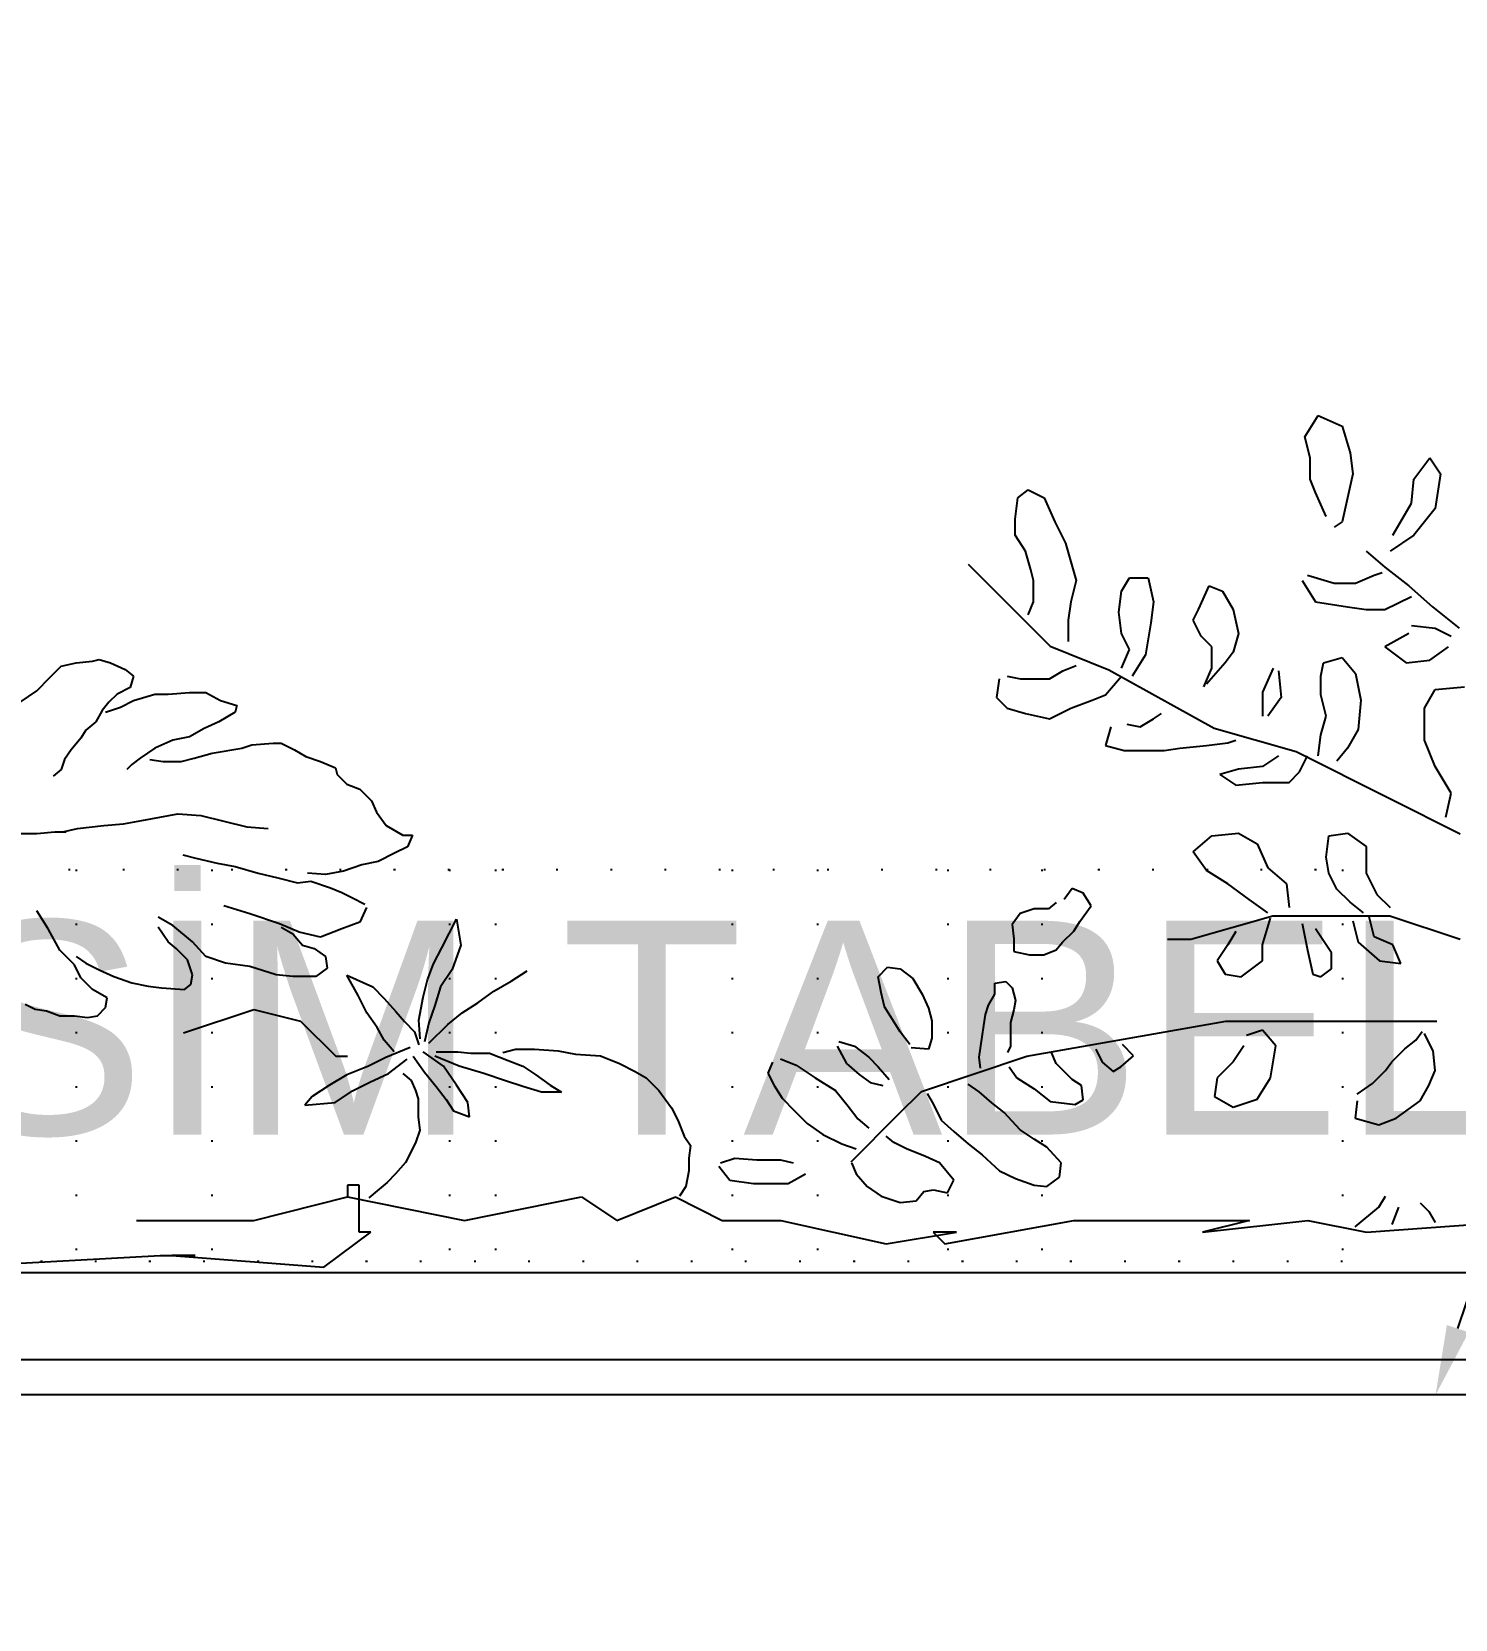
# Model space of a CAD drawing. Header units: millimetres. Extents: x 7687 to 15428, y -715 to 4028.
# Drawn here: x 9467 to 9548.5, y 528.4 to 619.3 of the extents above; entities that cross this region are included whole.
import ezdxf
from ezdxf import colors
from ezdxf.entities.mleader import LeaderData, LeaderLine
from ezdxf.math import Vec2, Vec3

# ---------------------------------------------------------------- set-up
doc = ezdxf.new("R2010")
doc.units = ezdxf.units.MM
doc.linetypes.add('14.022_CEKIRDEKLER_SAFTLAR_+51.00$0$ACAD_ISO07W100', pattern=[3, 0, -3])
doc.linetypes.add('CONTINUA', pattern=[0])
doc.layers.add('0-MOBIL', color=3, linetype='CONTINUA')
doc.layers.add('YAZI', color=121, linetype='Continuous')
doc.layers.add('yazı', color=7, linetype='Continuous', lineweight=20)
doc.styles.add('ROMANC', font='arial.ttf')
doc.styles.get("Standard").update_dxf_attribs({"font": 'arial.ttf'})

# ---------------------------------------------------------------- blocks, each defined once
blk = doc.blocks.new('fdgfff')
at = {"color": 67, "true_color": 0x727430}
for p, q in [((50513.8366, 5720.8393), (50513.8476, 5720.8569)), ((50513.8476, 5720.8569), (50513.8673, 5720.8481)), ((50513.841, 5720.8218), (50513.8366, 5720.8393)), ((50513.8673, 5720.8481), (50513.8739, 5720.8261)), ((50513.8739, 5720.8261), (50513.8761, 5720.8086)), ((50513.841, 5720.8042), (50513.841, 5720.8218)), ((50513.9265, 5720.8042), (50513.9397, 5720.8218)), ((50513.9397, 5720.8218), (50513.9485, 5720.8086)), ((50513.8454, 5720.7932), (50513.841, 5720.8042)), ((50513.8761, 5720.8086), (50513.8717, 5720.7888)), ((50513.9244, 5720.7844), (50513.9265, 5720.8042)), ((50513.9485, 5720.8086), (50513.9441, 5720.7801)), ((50513.5976, 5720.7713), (50513.5998, 5720.7888)), ((50513.5998, 5720.7888), (50513.6085, 5720.7954)), ((50513.6085, 5720.7954), (50513.6217, 5720.7888)), ((50513.6217, 5720.7888), (50513.6305, 5720.7691)), ((50513.8542, 5720.7735), (50513.8454, 5720.7932)), ((50513.8717, 5720.7888), (50513.8673, 5720.7691)), ((50513.909, 5720.7581), (50513.9244, 5720.7844)), ((50513.9441, 5720.7801), (50513.9265, 5720.7581)), ((50513.5976, 5720.7581), (50513.5976, 5720.7713)), ((50513.6305, 5720.7691), (50513.6392, 5720.7515)), ((50513.8673, 5720.7691), (50513.8607, 5720.7647)), ((50513.6063, 5720.7449), (50513.5976, 5720.7581)), ((50513.6392, 5720.7515), (50513.6436, 5720.7362)), ((50513.9265, 5720.7581), (50513.9068, 5720.7449)), ((50513.559, 5720.7341), (50513.6266, 5720.6665)), ((50513.6107, 5720.7296), (50513.6063, 5720.7449)), ((50513.6436, 5720.7362), (50513.648, 5720.7208)), ((50513.8871, 5720.7449), (50513.9024, 5720.7318)), ((50513.6129, 5720.7208), (50513.6107, 5720.7296)), ((50513.6129, 5720.7032), (50513.6129, 5720.7208)), ((50513.648, 5720.7208), (50513.6436, 5720.7032)), ((50513.6853, 5720.712), (50513.6919, 5720.723)), ((50513.6919, 5720.723), (50513.7072, 5720.723)), ((50513.7072, 5720.723), (50513.7116, 5720.7032)), ((50513.8344, 5720.7208), (50513.8454, 5720.7032)), ((50513.8388, 5720.7252), (50513.8607, 5720.7186)), ((50513.8783, 5720.7186), (50513.8936, 5720.7252)), ((50513.8936, 5720.7252), (50513.9002, 5720.7274)), ((50513.9024, 5720.7318), (50513.9222, 5720.7164)), ((50513.6831, 5720.6945), (50513.6853, 5720.712)), ((50513.7489, 5720.6967), (50513.7577, 5720.7164)), ((50513.7577, 5720.7164), (50513.7686, 5720.712)), ((50513.7686, 5720.712), (50513.7774, 5720.6967)), ((50513.8607, 5720.7186), (50513.8783, 5720.7186)), ((50513.9024, 5720.6967), (50513.9244, 5720.7076)), ((50513.9222, 5720.7164), (50513.9419, 5720.6989)), ((50513.6085, 5720.6923), (50513.6129, 5720.7032)), ((50513.6436, 5720.7032), (50513.6414, 5720.6879)), ((50513.6853, 5720.6769), (50513.6831, 5720.6945)), ((50513.7116, 5720.7032), (50513.7094, 5720.6857)), ((50513.7445, 5720.6879), (50513.7489, 5720.6967)), ((50513.7774, 5720.6967), (50513.7818, 5720.6769)), ((50513.8454, 5720.7032), (50513.8717, 5720.6989)), ((50513.8717, 5720.6989), (50513.8871, 5720.6967)), ((50513.8871, 5720.6967), (50513.9024, 5720.6967)), ((50513.9419, 5720.6989), (50513.9638, 5720.6813)), ((50513.6414, 5720.6879), (50513.6414, 5720.6703)), ((50513.7094, 5720.6857), (50513.705, 5720.6594)), ((50513.7511, 5720.6747), (50513.7445, 5720.6879)), ((50513.9244, 5720.6835), (50513.9441, 5720.6813)), ((50513.9441, 5720.6813), (50513.9572, 5720.6747)), ((50513.6919, 5720.6637), (50513.6853, 5720.6769)), ((50513.7599, 5720.6659), (50513.7511, 5720.6747)), ((50513.7818, 5720.6769), (50513.7774, 5720.6616)), ((50513.9222, 5720.6769), (50513.9024, 5720.6659)), ((50512.8368, 5720.6541), (50512.8422, 5720.6555)), ((50512.8422, 5720.6555), (50512.8517, 5720.6528)), ((50513.6266, 5720.6665), (50513.6749, 5720.6471)), ((50513.6853, 5720.6484), (50513.6919, 5720.6637)), ((50513.705, 5720.6594), (50513.6941, 5720.6418)), ((50513.7599, 5720.6484), (50513.7599, 5720.6659)), ((50513.7774, 5720.6616), (50513.7708, 5720.6528)), ((50513.852, 5720.6528), (50513.8673, 5720.6572)), ((50513.8673, 5720.6572), (50513.8783, 5720.644)), ((50513.9024, 5720.6659), (50513.92, 5720.6528)), ((50513.92, 5720.6528), (50513.9397, 5720.655)), ((50513.9397, 5720.655), (50513.9551, 5720.6659)), ((50512.8016, 5720.6406), (50512.8111, 5720.6501)), ((50512.8111, 5720.6501), (50512.8233, 5720.6528)), ((50512.8233, 5720.6528), (50512.8368, 5720.6541)), ((50512.8517, 5720.6528), (50512.8639, 5720.6474)), ((50512.8639, 5720.6474), (50512.8707, 5720.6419)), ((50512.8707, 5720.6419), (50512.8679, 5720.6325)), ((50513.591, 5720.6418), (50513.602, 5720.6396)), ((50513.6261, 5720.6396), (50513.637, 5720.6462)), ((50513.637, 5720.6462), (50513.648, 5720.6506)), ((50513.6721, 5720.6264), (50513.6853, 5720.6418)), ((50513.6749, 5720.6471), (50513.7618, 5720.5988)), ((50513.7533, 5720.633), (50513.7599, 5720.6484)), ((50513.7708, 5720.6528), (50513.7555, 5720.6352)), ((50513.8103, 5720.6484), (50513.8015, 5720.6286)), ((50513.8147, 5720.6462), (50513.8169, 5720.6242)), ((50513.8498, 5720.6418), (50513.852, 5720.6528)), ((50513.8498, 5720.6264), (50513.8498, 5720.6418)), ((50513.8783, 5720.644), (50513.8827, 5720.622)), ((50512.7773, 5720.6203), (50512.7908, 5720.6298)), ((50512.7908, 5720.6298), (50512.8016, 5720.6406)), ((50512.8679, 5720.6325), (50512.8571, 5720.627)), ((50512.8991, 5720.627), (50512.9167, 5720.6284)), ((50512.9167, 5720.6284), (50512.9302, 5720.6284)), ((50512.9302, 5720.6284), (50512.9424, 5720.6216)), ((50513.5844, 5720.6396), (50513.5822, 5720.6242)), ((50513.602, 5720.6396), (50513.6151, 5720.6396)), ((50513.6151, 5720.6396), (50513.6261, 5720.6396)), ((50513.8015, 5720.6286), (50513.8015, 5720.6089)), ((50513.9353, 5720.6155), (50513.9441, 5720.6308)), ((50513.9441, 5720.6308), (50513.9682, 5720.633)), ((50512.8504, 5720.6203), (50512.8449, 5720.6135)), ((50512.8476, 5720.6121), (50512.8598, 5720.6162)), ((50512.8571, 5720.627), (50512.8504, 5720.6203)), ((50512.8598, 5720.6162), (50512.8707, 5720.6216)), ((50512.8707, 5720.6216), (50512.8882, 5720.627)), ((50512.8882, 5720.627), (50512.8991, 5720.627)), ((50512.9424, 5720.6216), (50512.9559, 5720.6176)), ((50512.9559, 5720.6176), (50512.9546, 5720.6121)), ((50513.5822, 5720.6242), (50513.591, 5720.6155)), ((50513.591, 5720.6155), (50513.6063, 5720.6111)), ((50513.6261, 5720.6067), (50513.6436, 5720.6155)), ((50513.6436, 5720.6155), (50513.6612, 5720.622)), ((50513.6612, 5720.622), (50513.6721, 5720.6264)), ((50513.8169, 5720.6242), (50513.8059, 5720.6089)), ((50513.8542, 5720.6089), (50513.8498, 5720.6264)), ((50513.8827, 5720.622), (50513.8805, 5720.5979)), ((50513.9353, 5720.5891), (50513.9353, 5720.6155)), ((50512.8395, 5720.604), (50512.8314, 5720.5973)), ((50512.8449, 5720.6135), (50512.8395, 5720.604)), ((50512.941, 5720.604), (50512.9288, 5720.5986)), ((50512.9546, 5720.6121), (50512.941, 5720.604)), ((50513.6063, 5720.6111), (50513.6261, 5720.6067)), ((50513.6897, 5720.6023), (50513.7006, 5720.6001)), ((50513.7006, 5720.6001), (50513.7116, 5720.6067)), ((50513.7116, 5720.6067), (50513.7182, 5720.6111)), ((50513.8498, 5720.5935), (50513.8542, 5720.6089)), ((50512.8273, 5720.5905), (50512.8192, 5720.581)), ((50512.8314, 5720.5973), (50512.8273, 5720.5905)), ((50512.9031, 5720.5891), (50512.8882, 5720.5824)), ((50512.9167, 5720.5918), (50512.9031, 5720.5891)), ((50512.9288, 5720.5986), (50512.9167, 5720.5918)), ((50513.6765, 5720.6001), (50513.6721, 5720.5847)), ((50513.7618, 5720.5988), (50513.8294, 5720.5795)), ((50513.773, 5720.5869), (50513.7796, 5720.5891)), ((50513.8476, 5720.576), (50513.8498, 5720.5935)), ((50513.8805, 5720.5979), (50513.8717, 5720.5825)), ((50513.9441, 5720.5672), (50513.9353, 5720.5891)), ((50512.8192, 5720.581), (50512.8138, 5720.5729)), ((50512.8882, 5720.5824), (50512.8761, 5720.5742)), ((50512.9207, 5720.5742), (50512.9356, 5720.5783)), ((50512.9356, 5720.5783), (50512.96, 5720.5824)), ((50512.96, 5720.5824), (50512.9681, 5720.5851)), ((50512.9681, 5720.5851), (50512.9857, 5720.5864)), ((50512.9857, 5720.5864), (50512.9924, 5720.5864)), ((50512.9924, 5720.5864), (50513.0033, 5720.581)), ((50513.0033, 5720.581), (50513.0127, 5720.5756)), ((50513.6721, 5720.5847), (50513.6875, 5720.5804)), ((50513.6875, 5720.5804), (50513.7028, 5720.5804)), ((50513.7028, 5720.5804), (50513.7204, 5720.5804)), ((50513.7204, 5720.5804), (50513.7335, 5720.5825)), ((50513.7335, 5720.5825), (50513.7555, 5720.5847)), ((50513.7555, 5720.5847), (50513.773, 5720.5869)), ((50513.8147, 5720.576), (50513.8015, 5720.5672)), ((50513.8294, 5720.5795), (50513.9067, 5720.5408)), ((50513.8322, 5720.5628), (50513.8388, 5720.576)), ((50513.8717, 5720.5825), (50513.8629, 5720.5716)), ((50512.8111, 5720.5648), (50512.8043, 5720.5593)), ((50512.8138, 5720.5729), (50512.8111, 5720.5648)), ((50512.8693, 5720.5688), (50512.8652, 5720.5648)), ((50512.8761, 5720.5742), (50512.8693, 5720.5688)), ((50512.8842, 5720.5729), (50512.895, 5720.5715)), ((50512.895, 5720.5715), (50512.9099, 5720.5715)), ((50512.9099, 5720.5715), (50512.9207, 5720.5742)), ((50513.0127, 5720.5756), (50513.0249, 5720.5715)), ((50513.0249, 5720.5715), (50513.0371, 5720.5661)), ((50513.0371, 5720.5661), (50513.0385, 5720.5607)), ((50513.7818, 5720.565), (50513.7664, 5720.5606)), ((50513.8015, 5720.5672), (50513.7818, 5720.565)), ((50513.8235, 5720.554), (50513.8322, 5720.5628)), ((50513.9572, 5720.5452), (50513.9441, 5720.5672)), ((50513.0385, 5720.5607), (50513.0466, 5720.5526)), ((50513.0466, 5720.5526), (50513.0574, 5720.5485)), ((50513.7664, 5720.5606), (50513.7796, 5720.5518)), ((50513.7796, 5720.5518), (50513.8015, 5720.554)), ((50513.8015, 5720.554), (50513.8235, 5720.554)), ((50513.0574, 5720.5485), (50513.0669, 5720.539)), ((50513.0669, 5720.539), (50513.0709, 5720.5295)), ((50513.9067, 5720.5408), (50513.9647, 5720.5118)), ((50513.9529, 5720.5255), (50513.9572, 5720.5452)), ((50512.8774, 5720.5228), (50512.9072, 5720.5282)), ((50512.9072, 5720.5282), (50512.9261, 5720.5268)), ((50512.9261, 5720.5268), (50512.964, 5720.5174)), ((50513.0709, 5720.5295), (50513.0791, 5720.5187)), ((50512.7732, 5720.5119), (50512.7908, 5720.5119)), ((50512.7908, 5720.5119), (50512.8057, 5720.5133)), ((50512.8057, 5720.5133), (50512.8152, 5720.5133)), ((50512.8125, 5720.5133), (50512.8246, 5720.516)), ((50512.8246, 5720.516), (50512.8463, 5720.5187)), ((50512.8463, 5720.5187), (50512.8625, 5720.5201)), ((50512.8625, 5720.5201), (50512.8774, 5720.5228)), ((50512.964, 5720.5174), (50512.9816, 5720.516)), ((50513.0791, 5720.5187), (50513.0926, 5720.5106)), ((50513.0926, 5720.5106), (50513.1007, 5720.5106)), ((50513.1007, 5720.5106), (50513.0967, 5720.5011)), ((50513.7599, 5720.5101), (50513.7818, 5720.5123)), ((50513.7818, 5720.5123), (50513.7971, 5720.5035)), ((50513.8564, 5720.5101), (50513.8717, 5720.5123)), ((50513.8717, 5720.5123), (50513.8871, 5720.5013)), ((50513.0967, 5720.5011), (50513.0858, 5720.4957)), ((50513.7445, 5720.497), (50513.7599, 5720.5101)), ((50513.7971, 5720.5035), (50513.8059, 5720.4838)), ((50513.8542, 5720.4926), (50513.8564, 5720.5101)), ((50513.8871, 5720.5013), (50513.8871, 5720.4794)), ((50512.9113, 5720.4943), (50512.9221, 5720.4916)), ((50512.9221, 5720.4916), (50512.9397, 5720.4876)), ((50512.9397, 5720.4876), (50512.9546, 5720.4849)), ((50512.9546, 5720.4849), (50512.9735, 5720.4794)), ((50513.0588, 5720.4862), (50513.0439, 5720.4808)), ((50513.0723, 5720.4889), (50513.0588, 5720.4862)), ((50513.0858, 5720.4957), (50513.0723, 5720.4889)), ((50513.7555, 5720.4816), (50513.7445, 5720.497)), ((50513.8564, 5720.4794), (50513.8542, 5720.4926)), ((50512.9735, 5720.4794), (50512.9897, 5720.4754)), ((50512.9897, 5720.4754), (50513.006, 5720.4713)), ((50513.006, 5720.4713), (50513.0168, 5720.4727)), ((50513.029, 5720.4781), (50513.0141, 5720.4794)), ((50513.0168, 5720.4727), (50513.033, 5720.4673)), ((50513.0439, 5720.4808), (50513.029, 5720.4781)), ((50513.773, 5720.4706), (50513.7555, 5720.4816)), ((50513.8059, 5720.4838), (50513.8213, 5720.4706)), ((50513.8629, 5720.4662), (50513.8564, 5720.4794)), ((50513.8871, 5720.4794), (50513.8958, 5720.4618)), ((50513.033, 5720.4673), (50513.0425, 5720.4632)), ((50513.0425, 5720.4632), (50513.0506, 5720.4591)), ((50513.0506, 5720.4591), (50513.0615, 5720.4537)), ((50513.6446, 5720.4667), (50513.6381, 5720.4576)), ((50513.6537, 5720.4628), (50513.6446, 5720.4667)), ((50513.6602, 5720.4524), (50513.6537, 5720.4628)), ((50513.7906, 5720.4575), (50513.773, 5720.4706)), ((50513.8213, 5720.4706), (50513.8235, 5720.4509)), ((50513.8739, 5720.4553), (50513.8629, 5720.4662)), ((50513.8958, 5720.4618), (50513.9068, 5720.4509)), ((50512.8003, 5720.4334), (50512.7908, 5720.4483)), ((50512.9667, 5720.4456), (50512.9451, 5720.4524)), ((50512.9911, 5720.4375), (50512.9667, 5720.4456)), ((50513.0628, 5720.451), (50513.0574, 5720.4388)), ((50513.6017, 5720.4459), (50513.5952, 5720.4368)), ((50513.6134, 5720.4498), (50513.6017, 5720.4459)), ((50513.6251, 5720.4498), (50513.6134, 5720.4498)), ((50513.6316, 5720.455), (50513.6251, 5720.4498)), ((50513.6511, 5720.4394), (50513.6602, 5720.4524)), ((50513.8059, 5720.4465), (50513.7906, 5720.4575)), ((50513.8849, 5720.4465), (50513.8739, 5720.4553)), ((50512.8098, 5720.4158), (50512.8003, 5720.4334)), ((50512.9031, 5720.4361), (50512.891, 5720.4429)), ((50512.8991, 5720.4226), (50512.891, 5720.4348)), ((50512.9194, 5720.4226), (50512.9031, 5720.4361)), ((50513.0073, 5720.4307), (50512.9911, 5720.4375)), ((50512.9924, 5720.4348), (50513.0019, 5720.4293)), ((50513.0425, 5720.4334), (50513.0249, 5720.4266)), ((50513.0574, 5720.4388), (50513.0425, 5720.4334)), ((50513.1309, 5720.4295), (50513.1369, 5720.4414)), ((50513.1369, 5720.4414), (50513.1405, 5720.42)), ((50513.5952, 5720.4368), (50513.5965, 5720.425)), ((50513.6459, 5720.4315), (50513.6511, 5720.4394)), ((50513.7425, 5720.4248), (50513.8101, 5720.4441)), ((50513.8015, 5720.4201), (50513.8081, 5720.4421)), ((50513.8101, 5720.4441), (50513.8391, 5720.4441)), ((50513.8344, 5720.4377), (50513.8388, 5720.4158)), ((50513.8391, 5720.4441), (50513.897, 5720.4441)), ((50513.8586, 5720.4136), (50513.8454, 5720.4333)), ((50513.8761, 5720.4399), (50513.8805, 5720.4223)), ((50513.8936, 5720.4267), (50513.8893, 5720.4443)), ((50513.897, 5720.4441), (50513.9067, 5720.4441)), ((50513.9067, 5720.4441), (50513.9647, 5720.4248)), ((50512.9058, 5720.4172), (50512.8991, 5720.4226)), ((50512.9302, 5720.4104), (50512.9194, 5720.4226)), ((50513.0019, 5720.4293), (50513.01, 5720.4199)), ((50513.0249, 5720.4266), (50513.0073, 5720.4307)), ((50513.01, 5720.4199), (50513.0195, 5720.4172)), ((50513.125, 5720.4176), (50513.1309, 5720.4295)), ((50513.1405, 5720.42), (50513.1333, 5720.3997)), ((50513.5965, 5720.425), (50513.5965, 5720.4146)), ((50513.6316, 5720.4159), (50513.6368, 5720.4224)), ((50513.6368, 5720.4224), (50513.6459, 5720.4315)), ((50513.7232, 5720.4248), (50513.7425, 5720.4248)), ((50513.773, 5720.4201), (50513.7642, 5720.407)), ((50513.7796, 5720.4311), (50513.773, 5720.4201)), ((50513.8015, 5720.407), (50513.8015, 5720.4201)), ((50513.8805, 5720.4223), (50513.898, 5720.407)), ((50513.909, 5720.4201), (50513.8936, 5720.4267)), ((50513.9156, 5720.4048), (50513.909, 5720.4201)), ((50512.8219, 5720.4036), (50512.8098, 5720.4158)), ((50512.8233, 5720.4104), (50512.8314, 5720.405)), ((50512.9153, 5720.4077), (50512.9058, 5720.4172)), ((50512.9194, 5720.3955), (50512.9153, 5720.4077)), ((50512.9464, 5720.405), (50512.9302, 5720.4104)), ((50513.0195, 5720.4172), (50513.029, 5720.4104)), ((50513.029, 5720.4104), (50513.0303, 5720.4009)), ((50513.1179, 5720.4045), (50513.125, 5720.4176)), ((50513.5965, 5720.4146), (50513.6095, 5720.412)), ((50513.6095, 5720.412), (50513.6212, 5720.412)), ((50513.6212, 5720.412), (50513.6316, 5720.4159)), ((50513.7642, 5720.407), (50513.7708, 5720.396)), ((50513.784, 5720.3938), (50513.8015, 5720.407)), ((50513.8388, 5720.4158), (50513.8432, 5720.396)), ((50513.8586, 5720.4004), (50513.8586, 5720.4136)), ((50513.898, 5720.407), (50513.9156, 5720.4048)), ((50512.8273, 5720.3928), (50512.8219, 5720.4036)), ((50512.8368, 5720.3833), (50512.8273, 5720.3928)), ((50512.8314, 5720.405), (50512.8422, 5720.3996)), ((50512.8422, 5720.3996), (50512.8544, 5720.3941)), ((50512.8544, 5720.3941), (50512.8693, 5720.3887)), ((50512.918, 5720.3874), (50512.9194, 5720.3955)), ((50512.9667, 5720.4023), (50512.9464, 5720.405)), ((50512.9884, 5720.3955), (50512.9667, 5720.4023)), ((50513.0019, 5720.3941), (50512.9884, 5720.3955)), ((50513.0209, 5720.3941), (50513.0019, 5720.3941)), ((50513.0303, 5720.4009), (50513.0209, 5720.3941)), ((50513.0465, 5720.395), (50513.0679, 5720.3855)), ((50513.056, 5720.3783), (50513.0465, 5720.395)), ((50513.1131, 5720.3914), (50513.1179, 5720.4045)), ((50513.1333, 5720.3997), (50513.1238, 5720.3855)), ((50513.1821, 5720.3902), (50513.1952, 5720.3986)), ((50513.4847, 5720.3938), (50513.4925, 5720.4016)), ((50513.4873, 5720.3808), (50513.4847, 5720.3938)), ((50513.4925, 5720.4016), (50513.5029, 5720.4003)), ((50513.5029, 5720.4003), (50513.5133, 5720.3925)), ((50513.7708, 5720.396), (50513.784, 5720.3938)), ((50513.8432, 5720.396), (50513.8498, 5720.3938)), ((50513.8498, 5720.3938), (50513.8586, 5720.4004)), ((50512.849, 5720.3765), (50512.8368, 5720.3833)), ((50512.8693, 5720.3887), (50512.8828, 5720.386)), ((50512.8828, 5720.386), (50512.8937, 5720.3847)), ((50512.8937, 5720.3847), (50512.9126, 5720.3833)), ((50512.9126, 5720.3833), (50512.918, 5720.3874)), ((50513.0679, 5720.3855), (50513.0774, 5720.3759)), ((50513.1095, 5720.3771), (50513.1131, 5720.3914)), ((50513.1238, 5720.3855), (50513.119, 5720.37)), ((50513.1547, 5720.3724), (50513.1678, 5720.3819)), ((50513.1678, 5720.3819), (50513.1821, 5720.3902)), ((50513.4899, 5720.3691), (50513.4873, 5720.3808)), ((50513.5133, 5720.3925), (50513.5211, 5720.3795)), ((50513.5211, 5720.3795), (50513.5263, 5720.3678)), ((50513.5757, 5720.3704), (50513.5809, 5720.3795)), ((50513.5809, 5720.3886), (50513.59, 5720.3899)), ((50513.5809, 5720.3795), (50513.5809, 5720.3886)), ((50513.59, 5720.3899), (50513.5952, 5720.3847)), ((50513.5952, 5720.3847), (50513.5978, 5720.3743)), ((50512.7813, 5720.3711), (50512.7895, 5720.3671)), ((50512.7895, 5720.3671), (50512.7989, 5720.3657)), ((50512.8409, 5720.3616), (50512.8476, 5720.3684)), ((50512.8476, 5720.3684), (50512.849, 5720.3765)), ((50512.9118, 5720.3475), (50512.9698, 5720.3668)), ((50512.9698, 5720.3668), (50513.0084, 5720.3572)), ((50513.0631, 5720.364), (50513.056, 5720.3783)), ((50513.0774, 5720.3759), (50513.0869, 5720.3652)), ((50513.106, 5720.3581), (50513.1095, 5720.3771)), ((50513.119, 5720.37), (50513.1143, 5720.3557)), ((50513.1416, 5720.364), (50513.1547, 5720.3724)), ((50513.4964, 5720.3587), (50513.4899, 5720.3691)), ((50513.5263, 5720.3678), (50513.5289, 5720.3574)), ((50513.5731, 5720.3626), (50513.5757, 5720.3704)), ((50513.5965, 5720.3665), (50513.5939, 5720.3561)), ((50513.5978, 5720.3743), (50513.5965, 5720.3665)), ((50512.7989, 5720.3657), (50512.8098, 5720.3616)), ((50512.8098, 5720.3616), (50512.8219, 5720.3616)), ((50512.8219, 5720.3616), (50512.8328, 5720.3603)), ((50512.8328, 5720.3603), (50512.8409, 5720.3616)), ((50513.0084, 5720.3572), (50513.0374, 5720.3282)), ((50513.0715, 5720.3521), (50513.0631, 5720.364)), ((50513.0869, 5720.3652), (50513.0941, 5720.3569)), ((50513.0941, 5720.3569), (50513.1024, 5720.3485)), ((50513.1071, 5720.3426), (50513.106, 5720.3581)), ((50513.1143, 5720.3557), (50513.1107, 5720.3402)), ((50513.1143, 5720.339), (50513.1298, 5720.3545)), ((50513.1298, 5720.3545), (50513.1416, 5720.364)), ((50513.5029, 5720.3483), (50513.4964, 5720.3587)), ((50513.5289, 5720.3574), (50513.5289, 5720.3431)), ((50513.5705, 5720.3444), (50513.5718, 5720.3535)), ((50513.5718, 5720.3535), (50513.5731, 5720.3626)), ((50513.5939, 5720.3561), (50513.5939, 5720.3457)), ((50513.6073, 5720.3282), (50513.7715, 5720.3572)), ((50513.7715, 5720.3572), (50513.8777, 5720.3572)), ((50513.8777, 5720.3572), (50513.9453, 5720.3572)), ((50513.0774, 5720.3414), (50513.0715, 5720.3521)), ((50513.0857, 5720.3319), (50513.0774, 5720.3414)), ((50513.1024, 5720.3485), (50513.106, 5720.3378)), ((50513.4522, 5720.3405), (50513.4652, 5720.3366)), ((50513.5107, 5720.3379), (50513.5029, 5720.3483)), ((50513.5289, 5720.3431), (50513.5263, 5720.334)), ((50513.5679, 5720.3274), (50513.5705, 5720.3444)), ((50513.5939, 5720.3457), (50513.5939, 5720.3366)), ((50513.8015, 5720.3499), (50513.7884, 5720.3455)), ((50513.8125, 5720.3368), (50513.8015, 5720.3499)), ((50513.919, 5720.3345), (50513.928, 5720.3416)), ((50513.928, 5720.3416), (50513.9334, 5720.3488)), ((50513.9405, 5720.3363), (50513.9351, 5720.347)), ((50513.0374, 5720.3282), (50513.0471, 5720.3282)), ((50513.0786, 5720.3271), (50513.0643, 5720.32)), ((50513.0988, 5720.3354), (50513.0786, 5720.3271)), ((50513.1012, 5720.3283), (50513.1107, 5720.3152)), ((50513.1262, 5720.32), (50513.1095, 5720.3319)), ((50513.1393, 5720.32), (50513.119, 5720.3283)), ((50513.1202, 5720.3319), (50513.1381, 5720.3319)), ((50513.1381, 5720.3319), (50513.1488, 5720.3307)), ((50513.1488, 5720.3307), (50513.1643, 5720.3307)), ((50513.1643, 5720.3307), (50513.1797, 5720.3247)), ((50513.1752, 5720.3314), (50513.1856, 5720.334)), ((50513.1856, 5720.334), (50513.2012, 5720.334)), ((50513.2012, 5720.334), (50513.2207, 5720.3327)), ((50513.2207, 5720.3327), (50513.235, 5720.3301)), ((50513.235, 5720.3301), (50513.2558, 5720.3287)), ((50513.2558, 5720.3287), (50513.2714, 5720.3222)), ((50513.4509, 5720.3366), (50513.4587, 5720.3222)), ((50513.4652, 5720.3366), (50513.4769, 5720.3274)), ((50513.4769, 5720.3274), (50513.4847, 5720.3196)), ((50513.5263, 5720.334), (50513.512, 5720.3353)), ((50513.5203, 5720.2992), (50513.6073, 5720.3282)), ((50513.5692, 5720.3183), (50513.5679, 5720.3274)), ((50513.5939, 5720.3366), (50513.5913, 5720.3314)), ((50513.6316, 5720.3222), (50513.6277, 5720.3314)), ((50513.6641, 5720.334), (50513.6693, 5720.3235)), ((50513.6849, 5720.3196), (50513.6953, 5720.3287)), ((50513.6953, 5720.3287), (50513.6862, 5720.3379)), ((50513.7862, 5720.3368), (50513.7774, 5720.3236)), ((50513.8081, 5720.3104), (50513.8125, 5720.3368)), ((50513.9083, 5720.3237), (50513.919, 5720.3345)), ((50513.9423, 5720.3327), (50513.9405, 5720.3363)), ((50513.9441, 5720.3166), (50513.9423, 5720.3327)), ((50513.0643, 5720.32), (50513.0465, 5720.3128)), ((50513.0655, 5720.3069), (50513.081, 5720.314)), ((50513.081, 5720.314), (50513.0964, 5720.3259)), ((50513.0927, 5720.3141), (50513.0997, 5720.3083)), ((50513.1107, 5720.3152), (50513.1202, 5720.3033)), ((50513.1369, 5720.3045), (50513.1262, 5720.32)), ((50513.1595, 5720.314), (50513.1393, 5720.32)), ((50513.1773, 5720.3081), (50513.1595, 5720.314)), ((50513.1797, 5720.3247), (50513.1916, 5720.32)), ((50513.1916, 5720.32), (50513.2023, 5720.3128)), ((50513.2714, 5720.3222), (50513.2844, 5720.3157)), ((50513.2844, 5720.3157), (50513.2935, 5720.3105)), ((50513.3976, 5720.3235), (50513.3937, 5720.3144)), ((50513.3937, 5720.3144), (50513.3989, 5720.304)), ((50513.4041, 5720.3261), (50513.4171, 5720.3209)), ((50513.4171, 5720.3209), (50513.4327, 5720.3105)), ((50513.4587, 5720.3222), (50513.4691, 5720.3131)), ((50513.4847, 5720.3196), (50513.4938, 5720.3092)), ((50513.5926, 5720.3196), (50513.5991, 5720.3105)), ((50513.6381, 5720.3157), (50513.6316, 5720.3222)), ((50513.6446, 5720.3092), (50513.6381, 5720.3157)), ((50513.6693, 5720.3235), (50513.6784, 5720.3157)), ((50513.6784, 5720.3157), (50513.6849, 5720.3196)), ((50513.7774, 5720.3236), (50513.7642, 5720.3104)), ((50513.8922, 5720.3058), (50513.9029, 5720.3166)), ((50513.9029, 5720.3166), (50513.9083, 5720.3237)), ((50513.9387, 5720.304), (50513.9441, 5720.3166)), ((50513.0322, 5720.3045), (50513.0179, 5720.295)), ((50513.0465, 5720.3128), (50513.0322, 5720.3045)), ((50513.0512, 5720.2997), (50513.0655, 5720.3069)), ((50513.0997, 5720.3083), (50513.1032, 5720.3001)), ((50513.1202, 5720.3033), (50513.1286, 5720.2926)), ((50513.1464, 5720.2902), (50513.1369, 5720.3045)), ((50513.1916, 5720.3033), (50513.1773, 5720.3081)), ((50513.2071, 5720.2985), (50513.1916, 5720.3033)), ((50513.2023, 5720.3128), (50513.2142, 5720.3045)), ((50513.2142, 5720.3045), (50513.2237, 5720.2985)), ((50513.2935, 5720.3105), (50513.3039, 5720.3001)), ((50513.3989, 5720.304), (50513.4054, 5720.2936)), ((50513.4327, 5720.3105), (50513.4496, 5720.3001)), ((50513.4691, 5720.3131), (50513.4782, 5720.3066)), ((50513.4782, 5720.3066), (50513.4886, 5720.304)), ((50513.5679, 5720.2988), (50513.5588, 5720.3053)), ((50513.5991, 5720.3105), (50513.6134, 5720.3014)), ((50513.6134, 5720.3014), (50513.6264, 5720.291)), ((50513.6524, 5720.304), (50513.6446, 5720.3092)), ((50513.6537, 5720.2923), (50513.6524, 5720.304)), ((50513.7642, 5720.3104), (50513.7621, 5720.2951)), ((50513.7971, 5720.2929), (50513.8081, 5720.3104)), ((50513.8797, 5720.2969), (50513.8922, 5720.3058)), ((50513.9316, 5720.2915), (50513.9387, 5720.304)), ((50513.0179, 5720.295), (50513.012, 5720.2878)), ((50513.012, 5720.2878), (50513.037, 5720.2902)), ((50513.037, 5720.2902), (50513.0512, 5720.2997)), ((50513.1032, 5720.3001), (50513.1055, 5720.2931)), ((50513.1055, 5720.2931), (50513.1055, 5720.2873)), ((50513.1286, 5720.2926), (50513.1345, 5720.2831)), ((50513.1476, 5720.2783), (50513.1464, 5720.2902)), ((50513.2237, 5720.2985), (50513.2071, 5720.2985)), ((50513.3039, 5720.3001), (50513.3143, 5720.2858)), ((50513.4054, 5720.2936), (50513.4158, 5720.2832)), ((50513.4496, 5720.3001), (50513.46, 5720.2871)), ((50513.501, 5720.2798), (50513.5203, 5720.2992)), ((50513.525, 5720.2975), (50513.5302, 5720.2884)), ((50513.5302, 5720.2884), (50513.5367, 5720.2754)), ((50513.5783, 5720.2897), (50513.5679, 5720.2988)), ((50513.5887, 5720.2819), (50513.5783, 5720.2897)), ((50513.6264, 5720.291), (50513.6472, 5720.2884)), ((50513.6472, 5720.2884), (50513.6537, 5720.2923)), ((50513.7621, 5720.2951), (50513.7774, 5720.2863)), ((50513.7774, 5720.2863), (50513.7971, 5720.2929)), ((50513.8797, 5720.2915), (50513.8779, 5720.2772)), ((50513.9119, 5720.2772), (50513.9316, 5720.2915)), ((50513.1055, 5720.2873), (50513.1055, 5720.2779)), ((50513.1055, 5720.2779), (50513.1067, 5720.2674)), ((50513.1345, 5720.2831), (50513.1476, 5720.2783)), ((50513.3143, 5720.2858), (50513.3195, 5720.2754)), ((50513.3195, 5720.2754), (50513.3247, 5720.2624)), ((50513.4158, 5720.2832), (50513.4262, 5720.2728)), ((50513.46, 5720.2871), (50513.4678, 5720.2767)), ((50513.4624, 5720.2412), (50513.501, 5720.2798)), ((50513.4678, 5720.2767), (50513.4769, 5720.2689)), ((50513.5367, 5720.2754), (50513.5471, 5720.2663)), ((50513.6017, 5720.2676), (50513.5887, 5720.2819)), ((50513.8779, 5720.2772), (50513.8976, 5720.2718)), ((50513.8976, 5720.2718), (50513.9119, 5720.2772)), ((50513.1067, 5720.2674), (50513.1032, 5720.2569)), ((50513.3247, 5720.2624), (50513.3299, 5720.2546)), ((50513.4262, 5720.2728), (50513.4392, 5720.2637)), ((50513.4392, 5720.2637), (50513.4548, 5720.2559)), ((50513.4977, 5720.2572), (50513.4912, 5720.2624)), ((50513.5471, 5720.2663), (50513.5588, 5720.2559)), ((50513.6134, 5720.2598), (50513.6017, 5720.2676)), ((50513.1032, 5720.2569), (50513.095, 5720.2406)), ((50513.3299, 5720.2546), (50513.3286, 5720.2442)), ((50513.4548, 5720.2559), (50513.4665, 5720.252)), ((50513.5081, 5720.252), (50513.4977, 5720.2572)), ((50513.5237, 5720.2455), (50513.5081, 5720.252)), ((50513.5588, 5720.2559), (50513.5705, 5720.2468)), ((50513.6238, 5720.2533), (50513.6134, 5720.2598)), ((50513.6355, 5720.2403), (50513.6238, 5720.2533)), ((50513.095, 5720.2406), (50513.0868, 5720.2312)), ((50513.3286, 5720.2442), (50513.3286, 5720.2338)), ((50513.3534, 5720.2377), (50513.3625, 5720.2259)), ((50513.3547, 5720.2403), (50513.3664, 5720.2442)), ((50513.3664, 5720.2442), (50513.3846, 5720.2429)), ((50513.3846, 5720.2429), (50513.4041, 5720.2429)), ((50513.4041, 5720.2429), (50513.4145, 5720.2403)), ((50513.4626, 5720.2403), (50513.4665, 5720.2312)), ((50513.5354, 5720.2403), (50513.5237, 5720.2455)), ((50513.5471, 5720.2259), (50513.5354, 5720.2403)), ((50513.5705, 5720.2468), (50513.5848, 5720.2338)), ((50513.6342, 5720.2286), (50513.6355, 5720.2403)), ((50513.0798, 5720.2242), (50513.0717, 5720.2172)), ((50513.0868, 5720.2312), (50513.0798, 5720.2242)), ((50513.3286, 5720.2338), (50513.326, 5720.2207)), ((50513.3625, 5720.2259), (50513.382, 5720.2233)), ((50513.382, 5720.2233), (50513.4106, 5720.2233)), ((50513.4106, 5720.2233), (50513.4249, 5720.2312)), ((50513.4665, 5720.2312), (50513.4756, 5720.2207)), ((50513.5419, 5720.2155), (50513.5471, 5720.2259)), ((50513.5848, 5720.2338), (50513.5978, 5720.2273)), ((50513.5978, 5720.2273), (50513.6134, 5720.222)), ((50513.6238, 5720.2207), (50513.6342, 5720.2286)), ((50512.9698, 5720.1928), (50513.0471, 5720.2122)), ((50513.0471, 5720.2218), (50513.0471, 5720.2122)), ((50513.0567, 5720.2218), (50513.0471, 5720.2218)), ((50513.0471, 5720.2122), (50513.1436, 5720.1928)), ((50513.0567, 5720.1832), (50513.0567, 5720.2218)), ((50513.0717, 5720.2172), (50513.0647, 5720.2114)), ((50513.1436, 5720.1928), (50513.2402, 5720.2122)), ((50513.2402, 5720.2122), (50513.2692, 5720.1928)), ((50513.2692, 5720.1928), (50513.3175, 5720.2122)), ((50513.3175, 5720.2122), (50513.3561, 5720.1928)), ((50513.326, 5720.2207), (50513.3208, 5720.2129)), ((50513.4756, 5720.2207), (50513.4873, 5720.2129)), ((50513.4873, 5720.2129), (50513.5029, 5720.2077)), ((50513.5159, 5720.209), (50513.5224, 5720.2168)), ((50513.5224, 5720.2168), (50513.5302, 5720.2181)), ((50513.5302, 5720.2181), (50513.5419, 5720.2155)), ((50513.6134, 5720.222), (50513.6238, 5720.2207)), ((50513.8976, 5720.2037), (50513.9029, 5720.2127)), ((50513.5029, 5720.2077), (50513.5159, 5720.209)), ((50513.8779, 5720.1876), (50513.8976, 5720.2037)), ((50513.9137, 5720.2037), (50513.9083, 5720.1894)), ((50513.9316, 5720.2073), (50513.9387, 5720.2001)), ((50513.9387, 5720.2001), (50513.9441, 5720.1912)), ((50512.8732, 5720.1928), (50512.9698, 5720.1928)), ((50513.0277, 5720.1542), (50513.0664, 5720.1832)), ((50513.0664, 5720.1832), (50513.0567, 5720.1832)), ((50513.2692, 5720.1928), (50513.2692, 5720.1928)), ((50513.3561, 5720.1928), (50513.4044, 5720.1928)), ((50513.4044, 5720.1928), (50513.4914, 5720.1735)), ((50513.4044, 5720.1928), (50513.4044, 5720.1928)), ((50513.4914, 5720.1735), (50513.5493, 5720.1832)), ((50513.53, 5720.1832), (50513.5397, 5720.1735)), ((50513.5493, 5720.1832), (50513.53, 5720.1832)), ((50513.5397, 5720.1735), (50513.6459, 5720.1928)), ((50513.6459, 5720.1928), (50513.7135, 5720.1928)), ((50513.7135, 5720.1928), (50513.7908, 5720.1928)), ((50513.7522, 5720.1832), (50513.8391, 5720.1928)), ((50513.7908, 5720.1928), (50513.7522, 5720.1832)), ((50513.8391, 5720.1928), (50513.8874, 5720.1832)), ((50513.8874, 5720.1832), (50514.0226, 5720.1928)), ((50512.7186, 5720.1542), (50512.8925, 5720.1638)), ((50512.8925, 5720.1638), (50512.9215, 5720.1638)), ((50512.9022, 5720.1638), (50513.0277, 5720.1542)), ((50512.9215, 5720.1638), (50512.9022, 5720.1638))]:
    blk.add_line(p, q, dxfattribs=at)
blk = doc.blocks.new('OTELİSİMLİAYD 1')
at = {"layer": '0-MOBIL', "color": 215, "linetype": '14.022_CEKIRDEKLER_SAFTLAR_+51.00$0$ACAD_ISO07W100', "true_color": 0xa953a0}
for p, q in [((55445.056, 3253.078), (55445.056, 3230.64)), ((55452.824, 3253.078), (55452.824, 3230.64)), ((55466.417, 3253.078), (55466.417, 3230.64)), ((55469.063, 3253.078), (55469.063, 3230.64)), ((55482.595, 3253.078), (55482.595, 3230.64)), ((55487.484, 3253.078), (55487.484, 3230.64)), ((55494.94, 3253.078), (55494.94, 3230.64)), ((55500.327, 3253.078), (55500.327, 3230.64))]:
    blk.add_line(p, q, dxfattribs=at)
blk.add_lwpolyline([(55317.528, 3253.078), (55517.528, 3253.078), (55517.528, 3230.64), (55317.528, 3230.64), (55317.528, 3253.078)], dxfattribs=at)

msp = doc.modelspace()

# ---------------------------------------------------------------- linework, layer by layer
at = {"color": 242, "true_color": 0xcd2027}
msp.add_lwpolyline([(9616.958, 265.84), (9616.958, 541.248), (9282.303, 541.248), (9282.303, 526.248), (9601.958, 526.248), (9601.958, 290.498), (9339.961, 290.498), (9339.961, 408.248), (9197.961, 408.248), (9197.961, 531.248), (9201.553, 531.248), (9201.553, 541.248), (9197.961, 541.248), (9197.961, 587.248), (9143.961, 587.248), (9143.961, 541.248), (9170.961, 541.248), (9170.961, 351.248), (9000.961, 351.248), (9000.961, 541.248), (8980.961, 541.248), (8980.961, 371.248), (8570.961, 371.248)], dxfattribs=at)
at = {"layer": '0-MOBIL'}
msp.add_lwpolyline([(9295.303, 543.248), (9295.303, 548.248), (9605.303, 548.248), (9605.303, 543.248)], close=True, dxfattribs=at)

# ---------------------------------------------------------------- block references
at = {"layer": '0-MOBIL', "xscale": 69.39044774403156, "yscale": 69.39044774403156, "zscale": 69.39044774403156}
msp.add_blockref('fdgfff', (-3495637.859, -396375.506), dxfattribs=at)
at = {"layer": 'YAZI'}
msp.add_blockref('OTELİSİMLİAYD 1', (-45975.492, -2681.75), dxfattribs=at)

# ---------------------------------------------------------------- texts
at = {"layer": '0-MOBIL', "color": 215, "linetype": '14.022_CEKIRDEKLER_SAFTLAR_+51.00$0$ACAD_ISO07W100', "true_color": 0xa953a0, "insert": (9562.865, 568.392), "char_height": 12.24, "attachment_point": 3, "style": 'ROMANC'}
msp.add_mtext_dynamic_manual_height_columns('IŞIKLI HARF KESİM TABELA', width=252.80519, gutter_width=425, heights=[0], dxfattribs=at)

# ---------------------------------------------------------------- leaders
at = {"layer": 'yazı'}
ml = msp.add_multileader_mtext('Standard', dxfattribs=at)
ml.set_content('{\\H0.77839x;PRİZ YERİ\\Ph:20 cm}', color=(147, 149, 152))
ml.set_leader_properties()
ml.build(insert=Vec2(0, 0))
ctx = ml.context
ctx.base_point, ctx.char_height, ctx.plane_origin = Vec3(9580.279, 615.552), 5.2416, Vec3(9675.846, 486.765)
notes = []
notes.append((ctx, [(1, (1, 1, 0), (9572.279, 615.552), (1, 0), 8, [(0, [(9547.354, 541.248)], 0, [])])]))
ctx.mtext.insert, ctx.mtext.rotation, ctx.mtext.flow_direction = Vec3(9582.279, 618.208), 6.283185, 5
for ctx, leaders in notes:
    for number, flags, end, landing, length, lines in leaders:
        leader = LeaderData()
        leader.index, (leader.has_last_leader_line, leader.has_dogleg_vector, leader.attachment_direction) = number, flags
        leader.last_leader_point, leader.dogleg_vector, leader.dogleg_length = Vec3(end), Vec3(landing), length
        for number, points, colour, breaks in lines:
            line = LeaderLine()
            line.index, line.vertices, line.color, line.breaks = number, Vec3.list(points), colors.encode_raw_color(colour), breaks
            leader.lines.append(line)
        ctx.leaders.append(leader)

doc.saveas('drawing.dxf')
